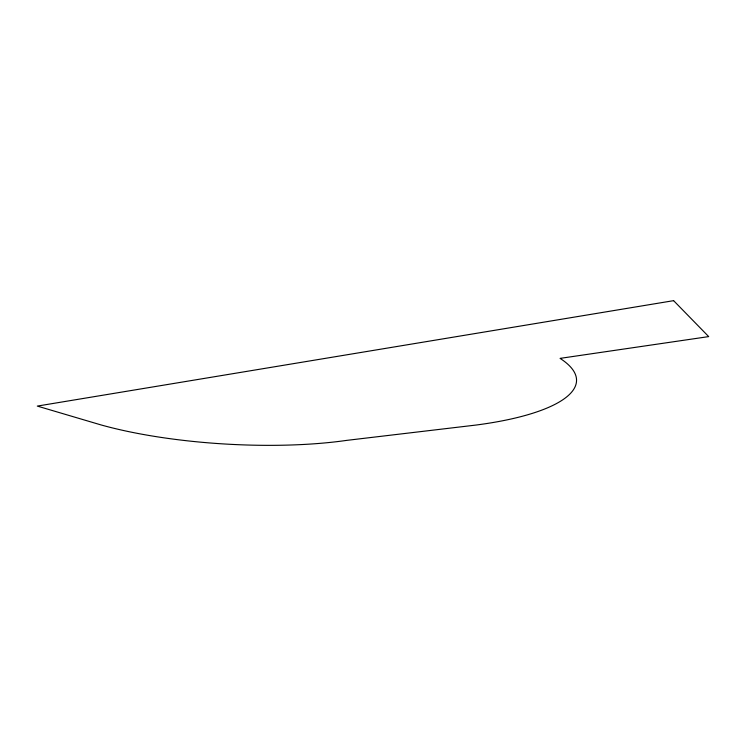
<?xml version="1.0" encoding="UTF-8"?>
<svg xmlns="http://www.w3.org/2000/svg" width="746" height="746" viewBox="0 0 746 746"><rect width="100%" height="100%" fill="white"/><g stroke="black" fill="none" stroke-linecap="round" stroke-linejoin="round"><path stroke-width="1.12" d="M673.61 300.657L37.3 406.085L100.915 424.894A193.009 49.077 3.4 0 0 346.526 440.401L476.013 425.052A190.538 53.003 1.2 0 0 560.06 358.378L708.7 336.605L673.61 300.657"/></g></svg>
